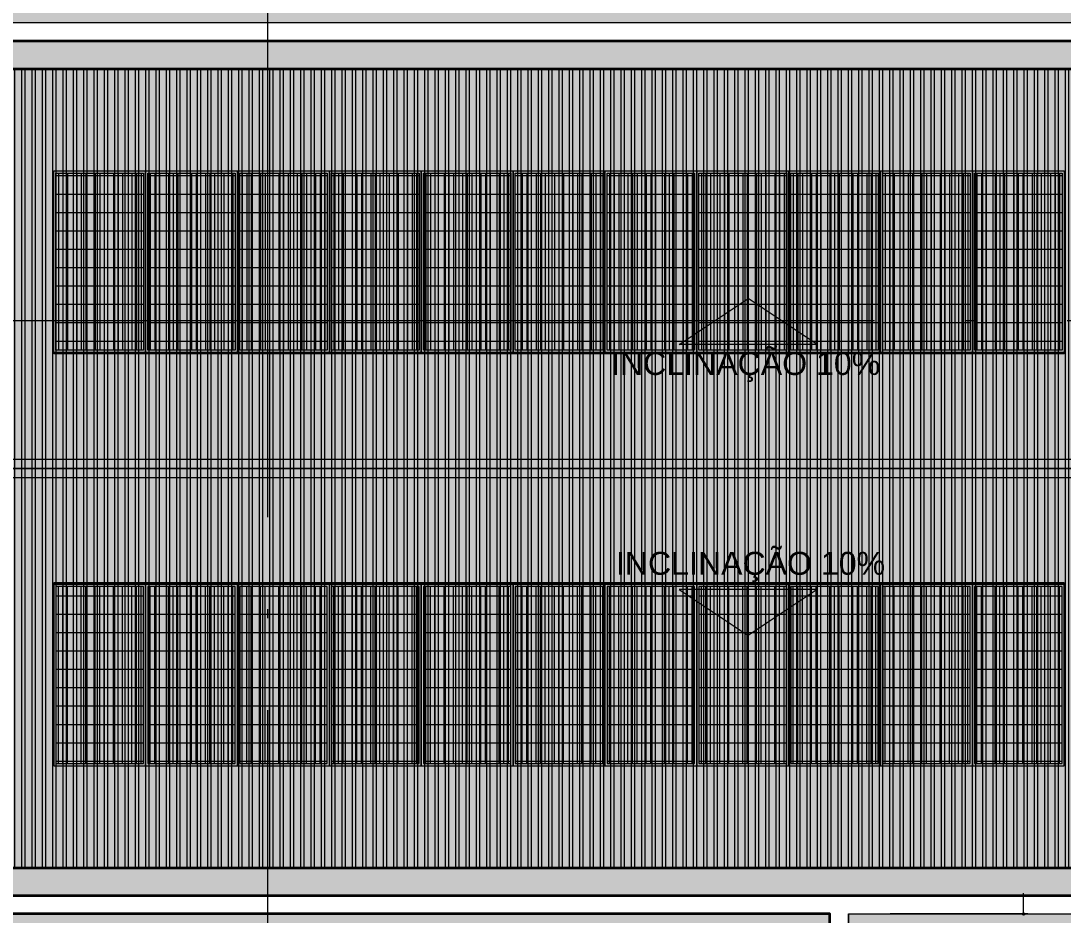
# Model space of a CAD drawing. Header units: metres. Extents: x -77 to -16.6, y -68.5 to -27.7.
# Drawn here: x -62.82 to -51.48, y -42.31 to -32.58 of the extents above; entities that cross this region are included whole.
import ezdxf

# ---------------------------------------------------------------- set-up
doc = ezdxf.new("R2010")
doc.units = ezdxf.units.M
doc.header["$MEASUREMENT"] = 0
doc.linetypes.add('Dot & Dashed', pattern=[0.012, 0.01, -0.001, 0, -0.001])
doc.linetypes.add('Wipeout_Contour', pattern=[1, 0, -1])
for name, color, linetype, lineweight, true_color in [('01_PLANTA COBERTURA_5_COTAS IMPLANTAÇÃO.EXEC_Caneta_No__25', 7, 'Continuous', 13, 0x982312), ('01_PLANTA COBERTURA_5_ESTRUTURA-COB.EST_Caneta_No__13', 7, 'Continuous', 0, 0xaaaaaa), ('01_PLANTA COBERTURA_5_ESTRUTURA-COB.EST_Caneta_No__19', 7, 'Continuous', 0, 0xe9e9e9), ('01_PLANTA COBERTURA_5_ESTRUTURA-COB.EST_Caneta_No__9', 7, 'Continuous', 5, 0x020202), ('01_PLANTA COBERTURA_5_LAJES.EST_Caneta_No__18', 7, 'Continuous', 0, 0xdfdfdf), ('01_PLANTA COBERTURA_5_LAJES.EST_Caneta_No__19', 7, 'Continuous', 0, 0xe9e9e9)]:
    doc.layers.add(name, color=color, linetype=linetype, lineweight=lineweight, true_color=true_color)
for name, color, linetype, lineweight in [('01_PLANTA COBERTURA_5_ESTRUTURA-COB.EST_Caneta_No__1', 7, 'Continuous', 35), ('01_PLANTA COBERTURA_5_ESTRUTURA-COB.EST_Caneta_No__15', 9, 'Continuous', 0), ('01_PLANTA COBERTURA_5_ESTRUTURA-COB.EST_Caneta_No__241', 7, 'Continuous', 13), ('01_PLANTA COBERTURA_5_ESTRUTURA-COB.EST_Caneta_No__98', 7, 'Continuous', 0), ('01_PLANTA COBERTURA_5_LAJES.EST_Caneta_No__241', 7, 'Continuous', 13), ('01_PLANTA COBERTURA_5_LAJES.EST_Caneta_No__96', 252, 'Continuous', 0), ('01_PLANTA COBERTURA_5_LAJES.EST_Caneta_No__99', 7, 'Continuous', 20), ('01_PLANTA COBERTURA_5_PAREDE CONSTRUIR_Caneta_No__241', 7, 'Continuous', 13)]:
    doc.layers.add(name, color=color, linetype=linetype, lineweight=lineweight)
doc.layers.add('01_PLANTA COBERTURA_5_PAREDE CONSTRUIR', color=7, linetype='Continuous')
doc.styles.add('GENERATED_STYLE_1', font='arial.ttf')
pattern_1 = [(90, (0, 0), (-0.1125, 0), []), (90, (-0.0375, 2e-18), (-0.1125, 0), [])]

msp = doc.modelspace()

# ---------------------------------------------------------------- hatches: boundary and pattern name
at = {"layer": '01_PLANTA COBERTURA_5_ESTRUTURA-COB.EST_Caneta_No__13', "linetype": 'Continuous', "lineweight": 0, "true_color": 0xaaaaaa}
h = msp.add_hatch(dxfattribs=at)
h.set_pattern_fill('Telha_cobertura_02_0005', color=253, style=0, pattern_type=2)
h.set_pattern_definition(pattern_1)
h.paths.add_polyline_path([(-44.214, -33.1), (-66.314, -33.1), (-66.314, -36.504), (-64.914, -36.504), (-64.914, -37.45), (-44.214, -37.45)])
h = msp.add_hatch(dxfattribs=at)
h.set_pattern_fill('Telha_cobertura_02_0005', color=253, style=0, pattern_type=2)
h.set_pattern_definition(pattern_1)
h.paths.add_polyline_path([(-66.314, -38.404), (-66.314, -41.8), (-64.914, -41.8), (-44.214, -41.8), (-44.214, -37.45), (-64.914, -37.45), (-64.914, -38.404)])
at = {"layer": '01_PLANTA COBERTURA_5_ESTRUTURA-COB.EST_Caneta_No__15', "linetype": 'Continuous', "lineweight": 0}
for points in [[(-54.155, -36.101), (-54.905, -35.601), (-55.655, -36.101)], [(-54.155, -38.77), (-55.655, -38.77), (-54.905, -39.27)]]:
    msp.add_hatch(color=9, dxfattribs=at).paths.add_polyline_path(points)
at = {"layer": '01_PLANTA COBERTURA_5_ESTRUTURA-COB.EST_Caneta_No__19', "linetype": 'Continuous', "lineweight": 0, "true_color": 0xe9e9e9}
msp.add_hatch(color=254, dxfattribs=at).paths.add_polyline_path([(-64.914, -37.35), (-64.914, -37.55), (-44.214, -37.55), (-44.214, -37.35)])
at = {"layer": '01_PLANTA COBERTURA_5_LAJES.EST_Caneta_No__18', "linetype": 'Continuous', "lineweight": 0, "true_color": 0xdfdfdf}
h = msp.add_hatch(dxfattribs=at)
h.set_pattern_fill('Piso_Externo__0005', color=254, style=0, pattern_type=2)
h.set_pattern_definition([(45, (0, 0.6), (-0.1909188, 0.1909188), [0, -0.18, 0, -0.27]), (110, (0.6, 0.6), (0.253717, 0.09234544), [0, -0.132, 0, -0.228])])
h.paths.add_polyline_path([(-76.514, -65.102), (-73.814, -65.102, -0.414214), (-75.814, -67.102), (-66.814, -67.102, -0.414214), (-68.814, -65.102), (-68.814, -62.301), (-68.814, -45.4, -0.414214), (-66.514, -43.1), (-65.914, -43.1), (-65.914, -42.3), (-66.514, -42.3), (-66.514, -38.204), (-65.114, -38.204), (-65.114, -36.704), (-66.514, -36.704), (-66.514, -32.6), (-65.114, -32.6), (-56.714, -32.6), (-53.814, -32.6), (-44.014, -32.6), (-44.014, -42.3), (-53.814, -42.3), (-53.814, -47.1), (-44.014, -47.1), (-44.014, -50.852), (-45.614, -50.852), (-45.614, -52.351), (-44.014, -52.351), (-44.014, -60.301), (-48.916, -60.301), (-48.916, -61.101), (-44.361, -61.101), (-44.361, -67.102), (-44.014, -67.102), (-41.514, -67.102), (-41.514, -28.102), (-41.714, -28.102), (-41.714, -60.301), (-43.014, -60.301), (-43.014, -30.002), (-66.514, -30.002), (-66.514, -28.102), (-76.514, -28.102)])
h.paths.add_polyline_path([(-73.814, -45.102), (-76.314, -45.102), (-76.314, -43.089), (-75.798, -43.091, -0.414214), (-73.814, -45.088)], flags=0)
h.paths.add_polyline_path([(-73.814, -45.585, -0.009328), (-73.814, -45.66)], flags=0)
h.paths.add_polyline_path([(-52.814, -46.3), (-52.814, -43.1), (-44.014, -43.1), (-44.014, -46.3)], flags=0)
h.paths.add_polyline_path([(-67.714, -34.1), (-76.314, -34.1), (-76.314, -32.6), (-67.714, -32.6)], flags=0)
at = {"layer": '01_PLANTA COBERTURA_5_LAJES.EST_Caneta_No__19', "linetype": 'Continuous', "lineweight": 0, "true_color": 0xefefef}
msp.add_hatch(color=7, dxfattribs=at).paths.add_polyline_path([(-64.914, -47.3), (-66.314, -47.3), (-66.314, -60.101), (-56.514, -60.101), (-44.214, -60.101), (-44.214, -56.801), (-44.214, -52.552), (-45.814, -52.552), (-45.814, -50.652), (-44.214, -50.652), (-44.214, -47.3), (-45.814, -47.3), (-54.014, -47.3), (-54.014, -42.1), (-44.214, -42.1), (-44.214, -32.8), (-54.014, -32.8), (-56.514, -32.8), (-56.714, -32.8), (-64.914, -32.8), (-66.314, -32.8), (-66.314, -36.504), (-64.914, -36.504), (-64.914, -38.404), (-66.314, -38.404), (-66.314, -42.1), (-64.914, -42.1)])

# ---------------------------------------------------------------- linework, layer by layer
at = {"layer": '01_PLANTA COBERTURA_5_ESTRUTURA-COB.EST_Caneta_No__241', "color": 7, "linetype": 'Continuous', "lineweight": 13, "ltscale": 1000}
for p, q in [((-64.914, -37.35), (-44.214, -37.35)), ((-64.914, -37.55), (-44.214, -37.55))]:
    msp.add_line(p, q, dxfattribs=at)
at = {"layer": '01_PLANTA COBERTURA_5_ESTRUTURA-COB.EST_Caneta_No__9', "color": 18, "linetype": 'Continuous', "lineweight": 5, "ltscale": 1000, "true_color": 0x020202, "flags": 128}
for points in [[(-44.214, -33.1), (-66.314, -33.1), (-66.314, -36.504), (-64.914, -36.504), (-64.914, -37.45), (-44.214, -37.45)], [(-66.314, -38.404), (-66.314, -41.8), (-64.914, -41.8), (-44.214, -41.8), (-44.214, -37.45), (-64.914, -37.45), (-64.914, -38.404)]]:
    msp.add_lwpolyline(points, close=True, dxfattribs=at)
at = {"layer": '01_PLANTA COBERTURA_5_ESTRUTURA-COB.EST_Caneta_No__98', "color": 7, "linetype": 'Continuous', "lineweight": 0, "ltscale": 1000}
for p, q in [((-55.655, -36.101), (-54.905, -35.601)), ((-54.155, -36.101), (-54.905, -35.601)), ((-54.155, -36.101), (-55.655, -36.101)), ((-54.155, -38.77), (-55.655, -38.77)), ((-55.655, -38.77), (-54.905, -39.27)), ((-54.155, -38.77), (-54.905, -39.27))]:
    msp.add_line(p, q, dxfattribs=at)
at = {"layer": '01_PLANTA COBERTURA_5_LAJES.EST_Caneta_No__241', "color": 7, "linetype": 'Continuous', "lineweight": 13, "ltscale": 1000, "flags": 128}
for points in [[(-65.914, -43.1), (-65.914, -42.3), (-66.514, -42.3), (-66.514, -38.204), (-65.114, -38.204), (-65.114, -36.704), (-66.514, -36.704), (-66.514, -32.6), (-65.114, -32.6), (-56.714, -32.6), (-53.814, -32.6), (-44.014, -32.6), (-44.014, -42.3), (-53.814, -42.3), (-53.814, -47.1)], [(-54.014, -47.3), (-54.014, -42.1), (-44.214, -42.1), (-44.214, -32.8), (-54.014, -32.8), (-56.514, -32.8), (-56.714, -32.8), (-64.914, -32.8), (-66.314, -32.8), (-66.314, -36.504), (-64.914, -36.504), (-64.914, -38.404), (-66.314, -38.404), (-66.314, -42.1), (-64.914, -42.1), (-64.914, -47.3)]]:
    msp.add_lwpolyline(points, dxfattribs=at)
at = {"layer": '01_PLANTA COBERTURA_5_LAJES.EST_Caneta_No__96', "color": 252, "linetype": 'Continuous', "lineweight": 0, "ltscale": 1000}
for p, q in [((-62.44, -34.264), (-61.488, -34.264)), ((-62.414, -34.236), (-62.414, -36.164)), ((-62.364, -34.236), (-62.364, -36.164)), ((-62.314, -34.236), (-62.314, -36.164)), ((-62.214, -34.236), (-62.214, -36.164)), ((-62.164, -34.236), (-62.164, -36.164)), ((-62.114, -34.236), (-62.114, -36.164)), ((-62.014, -34.236), (-62.014, -36.164)), ((-61.964, -34.236), (-61.964, -36.164)), ((-61.914, -34.236), (-61.914, -36.164)), ((-61.814, -34.236), (-61.814, -36.164)), ((-61.764, -34.236), (-61.764, -36.164)), ((-61.714, -34.236), (-61.714, -36.164)), ((-61.614, -34.236), (-61.614, -36.164)), ((-61.564, -34.236), (-61.564, -36.164)), ((-61.514, -34.236), (-61.514, -36.164)), ((-61.44, -34.264), (-60.488, -34.264)), ((-61.414, -34.236), (-61.414, -36.164)), ((-61.364, -34.236), (-61.364, -36.164)), ((-61.314, -34.236), (-61.314, -36.164)), ((-61.214, -34.236), (-61.214, -36.164)), ((-61.164, -34.236), (-61.164, -36.164)), ((-61.114, -34.236), (-61.114, -36.164)), ((-61.014, -34.236), (-61.014, -36.164)), ((-60.964, -34.236), (-60.964, -36.164)), ((-60.914, -34.236), (-60.914, -36.164)), ((-60.814, -34.236), (-60.814, -36.164)), ((-60.764, -34.236), (-60.764, -36.164)), ((-60.714, -34.236), (-60.714, -36.164)), ((-60.614, -34.236), (-60.614, -36.164)), ((-60.564, -34.236), (-60.564, -36.164)), ((-60.514, -34.236), (-60.514, -36.164)), ((-60.44, -34.264), (-59.488, -34.264)), ((-60.414, -34.236), (-60.414, -36.164)), ((-60.364, -34.236), (-60.364, -36.164)), ((-60.314, -34.236), (-60.314, -36.164)), ((-60.214, -34.236), (-60.214, -36.164)), ((-60.164, -34.236), (-60.164, -36.164)), ((-60.114, -34.236), (-60.114, -36.164)), ((-60.014, -34.236), (-60.014, -36.164)), ((-59.964, -34.236), (-59.964, -36.164)), ((-59.914, -34.236), (-59.914, -36.164)), ((-59.814, -34.236), (-59.814, -36.164)), ((-59.764, -34.236), (-59.764, -36.164)), ((-59.714, -34.236), (-59.714, -36.164)), ((-59.614, -34.236), (-59.614, -36.164)), ((-59.564, -34.236), (-59.564, -36.164)), ((-59.514, -34.236), (-59.514, -36.164)), ((-59.44, -34.264), (-58.488, -34.264)), ((-59.414, -34.236), (-59.414, -36.164)), ((-59.364, -34.236), (-59.364, -36.164)), ((-59.314, -34.236), (-59.314, -36.164)), ((-59.214, -34.236), (-59.214, -36.164)), ((-59.164, -34.236), (-59.164, -36.164)), ((-59.114, -34.236), (-59.114, -36.164)), ((-59.014, -34.236), (-59.014, -36.164)), ((-58.964, -34.236), (-58.964, -36.164)), ((-58.914, -34.236), (-58.914, -36.164)), ((-58.814, -34.236), (-58.814, -36.164)), ((-58.764, -34.236), (-58.764, -36.164)), ((-58.714, -34.236), (-58.714, -36.164)), ((-58.614, -34.236), (-58.614, -36.164)), ((-58.564, -34.236), (-58.564, -36.164)), ((-58.514, -34.236), (-58.514, -36.164)), ((-58.44, -34.264), (-57.488, -34.264)), ((-58.414, -34.236), (-58.414, -36.164)), ((-58.364, -34.236), (-58.364, -36.164)), ((-58.314, -34.236), (-58.314, -36.164)), ((-58.214, -34.236), (-58.214, -36.164)), ((-58.164, -34.236), (-58.164, -36.164)), ((-58.114, -34.236), (-58.114, -36.164)), ((-58.014, -34.236), (-58.014, -36.164)), ((-57.964, -34.236), (-57.964, -36.164)), ((-57.914, -34.236), (-57.914, -36.164)), ((-57.814, -34.236), (-57.814, -36.164)), ((-57.764, -34.236), (-57.764, -36.164)), ((-57.714, -34.236), (-57.714, -36.164)), ((-57.614, -34.236), (-57.614, -36.164)), ((-57.564, -34.236), (-57.564, -36.164)), ((-57.514, -34.236), (-57.514, -36.164)), ((-57.44, -34.264), (-56.488, -34.264)), ((-57.414, -34.236), (-57.414, -36.164)), ((-57.364, -34.236), (-57.364, -36.164)), ((-57.314, -34.236), (-57.314, -36.164)), ((-57.214, -34.236), (-57.214, -36.164)), ((-57.164, -34.236), (-57.164, -36.164)), ((-57.114, -34.236), (-57.114, -36.164)), ((-57.014, -34.236), (-57.014, -36.164)), ((-56.964, -34.236), (-56.964, -36.164)), ((-56.914, -34.236), (-56.914, -36.164)), ((-56.814, -34.236), (-56.814, -36.164)), ((-56.764, -34.236), (-56.764, -36.164)), ((-56.714, -34.236), (-56.714, -36.164)), ((-56.614, -34.236), (-56.614, -36.164)), ((-56.564, -34.236), (-56.564, -36.164)), ((-56.514, -34.236), (-56.514, -36.164)), ((-56.44, -34.264), (-55.488, -34.264)), ((-56.414, -34.236), (-56.414, -36.164)), ((-56.364, -34.236), (-56.364, -36.164)), ((-56.314, -34.236), (-56.314, -36.164)), ((-56.214, -34.236), (-56.214, -36.164)), ((-56.164, -34.236), (-56.164, -36.164)), ((-56.114, -34.236), (-56.114, -36.164)), ((-56.014, -34.236), (-56.014, -36.164)), ((-55.964, -34.236), (-55.964, -36.164)), ((-55.914, -34.236), (-55.914, -36.164)), ((-55.814, -34.236), (-55.814, -36.164)), ((-55.764, -34.236), (-55.764, -36.164)), ((-55.714, -34.236), (-55.714, -36.164)), ((-55.614, -34.236), (-55.614, -36.164)), ((-55.564, -34.236), (-55.564, -36.164)), ((-55.514, -34.236), (-55.514, -36.164)), ((-55.44, -34.264), (-54.488, -34.264)), ((-55.414, -34.236), (-55.414, -36.164)), ((-55.364, -34.236), (-55.364, -36.164)), ((-55.314, -34.236), (-55.314, -36.164)), ((-55.214, -34.236), (-55.214, -36.164)), ((-55.164, -34.236), (-55.164, -36.164)), ((-55.114, -34.236), (-55.114, -36.164)), ((-55.014, -34.236), (-55.014, -36.164)), ((-54.964, -34.236), (-54.964, -36.164)), ((-54.914, -34.236), (-54.914, -36.164)), ((-54.814, -34.236), (-54.814, -36.164)), ((-54.764, -34.236), (-54.764, -36.164)), ((-54.714, -34.236), (-54.714, -36.164)), ((-54.614, -34.236), (-54.614, -36.164)), ((-54.564, -34.236), (-54.564, -36.164)), ((-54.514, -34.236), (-54.514, -36.164)), ((-54.44, -34.264), (-53.488, -34.264)), ((-54.414, -34.236), (-54.414, -36.164)), ((-54.364, -34.236), (-54.364, -36.164)), ((-54.314, -34.236), (-54.314, -36.164)), ((-54.214, -34.236), (-54.214, -36.164)), ((-54.164, -34.236), (-54.164, -36.164)), ((-54.114, -34.236), (-54.114, -36.164)), ((-54.014, -34.236), (-54.014, -36.164)), ((-53.964, -34.236), (-53.964, -36.164)), ((-53.914, -34.236), (-53.914, -36.164)), ((-53.814, -34.236), (-53.814, -36.164)), ((-53.764, -34.236), (-53.764, -36.164)), ((-53.714, -34.236), (-53.714, -36.164)), ((-53.614, -34.236), (-53.614, -36.164)), ((-53.564, -34.236), (-53.564, -36.164)), ((-53.514, -34.236), (-53.514, -36.164)), ((-53.44, -34.264), (-52.488, -34.264)), ((-53.414, -34.236), (-53.414, -36.164)), ((-53.364, -34.236), (-53.364, -36.164)), ((-53.314, -34.236), (-53.314, -36.164)), ((-53.214, -34.236), (-53.214, -36.164)), ((-53.164, -34.236), (-53.164, -36.164)), ((-53.114, -34.236), (-53.114, -36.164)), ((-53.014, -34.236), (-53.014, -36.164)), ((-52.964, -34.236), (-52.964, -36.164)), ((-52.914, -34.236), (-52.914, -36.164)), ((-52.814, -34.236), (-52.814, -36.164)), ((-52.764, -34.236), (-52.764, -36.164)), ((-52.714, -34.236), (-52.714, -36.164)), ((-52.614, -34.236), (-52.614, -36.164)), ((-52.564, -34.236), (-52.564, -36.164)), ((-52.514, -34.236), (-52.514, -36.164)), ((-52.44, -34.264), (-51.488, -34.264)), ((-52.414, -34.236), (-52.414, -36.164)), ((-52.364, -34.236), (-52.364, -36.164)), ((-52.314, -34.236), (-52.314, -36.164)), ((-52.214, -34.236), (-52.214, -36.164)), ((-52.164, -34.236), (-52.164, -36.164)), ((-52.114, -34.236), (-52.114, -36.164)), ((-52.014, -34.236), (-52.014, -36.164)), ((-51.964, -34.236), (-51.964, -36.164)), ((-51.914, -34.236), (-51.914, -36.164)), ((-51.814, -34.236), (-51.814, -36.164)), ((-51.764, -34.236), (-51.764, -36.164)), ((-51.714, -34.236), (-51.714, -36.164)), ((-51.614, -34.236), (-51.614, -36.164)), ((-51.564, -34.236), (-51.564, -36.164)), ((-51.514, -34.236), (-51.514, -36.164)), ((-62.44, -34.464), (-61.488, -34.464)), ((-61.44, -34.464), (-60.488, -34.464)), ((-60.44, -34.464), (-59.488, -34.464)), ((-59.44, -34.464), (-58.488, -34.464)), ((-58.44, -34.464), (-57.488, -34.464)), ((-57.44, -34.464), (-56.488, -34.464)), ((-56.44, -34.464), (-55.488, -34.464)), ((-55.44, -34.464), (-54.488, -34.464)), ((-54.44, -34.464), (-53.488, -34.464)), ((-53.44, -34.464), (-52.488, -34.464)), ((-52.44, -34.464), (-51.488, -34.464)), ((-62.44, -34.664), (-61.488, -34.664)), ((-61.44, -34.664), (-60.488, -34.664)), ((-60.44, -34.664), (-59.488, -34.664)), ((-59.44, -34.664), (-58.488, -34.664)), ((-58.44, -34.664), (-57.488, -34.664)), ((-57.44, -34.664), (-56.488, -34.664)), ((-56.44, -34.664), (-55.488, -34.664)), ((-55.44, -34.664), (-54.488, -34.664)), ((-54.44, -34.664), (-53.488, -34.664)), ((-53.44, -34.664), (-52.488, -34.664)), ((-52.44, -34.664), (-51.488, -34.664)), ((-62.44, -34.864), (-61.488, -34.864)), ((-61.44, -34.864), (-60.488, -34.864)), ((-60.44, -34.864), (-59.488, -34.864)), ((-59.44, -34.864), (-58.488, -34.864)), ((-58.44, -34.864), (-57.488, -34.864)), ((-57.44, -34.864), (-56.488, -34.864)), ((-56.44, -34.864), (-55.488, -34.864)), ((-55.44, -34.864), (-54.488, -34.864)), ((-54.44, -34.864), (-53.488, -34.864)), ((-53.44, -34.864), (-52.488, -34.864)), ((-52.44, -34.864), (-51.488, -34.864)), ((-62.44, -35.064), (-61.488, -35.064)), ((-61.44, -35.064), (-60.488, -35.064)), ((-60.44, -35.064), (-59.488, -35.064)), ((-59.44, -35.064), (-58.488, -35.064)), ((-58.44, -35.064), (-57.488, -35.064)), ((-57.44, -35.064), (-56.488, -35.064)), ((-56.44, -35.064), (-55.488, -35.064)), ((-55.44, -35.064), (-54.488, -35.064)), ((-54.44, -35.064), (-53.488, -35.064)), ((-53.44, -35.064), (-52.488, -35.064)), ((-52.44, -35.064), (-51.488, -35.064)), ((-62.44, -35.264), (-61.488, -35.264)), ((-61.44, -35.264), (-60.488, -35.264)), ((-60.44, -35.264), (-59.488, -35.264)), ((-59.44, -35.264), (-58.488, -35.264)), ((-58.44, -35.264), (-57.488, -35.264)), ((-57.44, -35.264), (-56.488, -35.264)), ((-56.44, -35.264), (-55.488, -35.264)), ((-55.44, -35.264), (-54.488, -35.264)), ((-54.44, -35.264), (-53.488, -35.264)), ((-53.44, -35.264), (-52.488, -35.264)), ((-52.44, -35.264), (-51.488, -35.264)), ((-62.44, -35.464), (-61.488, -35.464)), ((-61.44, -35.464), (-60.488, -35.464)), ((-60.44, -35.464), (-59.488, -35.464)), ((-59.44, -35.464), (-58.488, -35.464)), ((-58.44, -35.464), (-57.488, -35.464)), ((-57.44, -35.464), (-56.488, -35.464)), ((-56.44, -35.464), (-55.488, -35.464)), ((-55.44, -35.464), (-54.488, -35.464)), ((-54.44, -35.464), (-53.488, -35.464)), ((-53.44, -35.464), (-52.488, -35.464)), ((-52.44, -35.464), (-51.488, -35.464)), ((-62.44, -35.664), (-61.488, -35.664)), ((-61.44, -35.664), (-60.488, -35.664)), ((-60.44, -35.664), (-59.488, -35.664)), ((-59.44, -35.664), (-58.488, -35.664)), ((-58.44, -35.664), (-57.488, -35.664)), ((-57.44, -35.664), (-56.488, -35.664)), ((-56.44, -35.664), (-55.488, -35.664)), ((-55.44, -35.664), (-54.488, -35.664)), ((-54.44, -35.664), (-53.488, -35.664)), ((-53.44, -35.664), (-52.488, -35.664)), ((-52.44, -35.664), (-51.488, -35.664)), ((-62.44, -35.864), (-61.488, -35.864)), ((-61.44, -35.864), (-60.488, -35.864)), ((-60.44, -35.864), (-59.488, -35.864)), ((-59.44, -35.864), (-58.488, -35.864)), ((-58.44, -35.864), (-57.488, -35.864)), ((-57.44, -35.864), (-56.488, -35.864)), ((-56.44, -35.864), (-55.488, -35.864)), ((-55.44, -35.864), (-54.488, -35.864)), ((-54.44, -35.864), (-53.488, -35.864)), ((-53.44, -35.864), (-52.488, -35.864)), ((-52.44, -35.864), (-51.488, -35.864)), ((-62.44, -36.064), (-61.488, -36.064)), ((-61.44, -36.064), (-60.488, -36.064)), ((-60.44, -36.064), (-59.488, -36.064)), ((-59.44, -36.064), (-58.488, -36.064)), ((-58.44, -36.064), (-57.488, -36.064)), ((-57.44, -36.064), (-56.488, -36.064)), ((-56.44, -36.064), (-55.488, -36.064)), ((-55.44, -36.064), (-54.488, -36.064)), ((-54.44, -36.064), (-53.488, -36.064)), ((-53.44, -36.064), (-52.488, -36.064)), ((-52.44, -36.064), (-51.488, -36.064)), ((-62.414, -40.663), (-62.414, -38.735)), ((-62.364, -40.663), (-62.364, -38.735)), ((-62.314, -40.663), (-62.314, -38.735)), ((-62.214, -40.663), (-62.214, -38.735)), ((-62.164, -40.663), (-62.164, -38.735)), ((-62.114, -40.663), (-62.114, -38.735)), ((-62.014, -40.663), (-62.014, -38.735)), ((-61.964, -40.663), (-61.964, -38.735)), ((-61.914, -40.663), (-61.914, -38.735)), ((-61.814, -40.663), (-61.814, -38.735)), ((-61.764, -40.663), (-61.764, -38.735)), ((-61.714, -40.663), (-61.714, -38.735)), ((-61.614, -40.663), (-61.614, -38.735)), ((-61.564, -40.663), (-61.564, -38.735)), ((-61.514, -40.663), (-61.514, -38.735)), ((-61.414, -40.663), (-61.414, -38.735)), ((-61.364, -40.663), (-61.364, -38.735)), ((-61.314, -40.663), (-61.314, -38.735)), ((-61.214, -40.663), (-61.214, -38.735)), ((-61.164, -40.663), (-61.164, -38.735)), ((-61.114, -40.663), (-61.114, -38.735)), ((-61.014, -40.663), (-61.014, -38.735)), ((-60.964, -40.663), (-60.964, -38.735)), ((-60.914, -40.663), (-60.914, -38.735)), ((-60.814, -40.663), (-60.814, -38.735)), ((-60.764, -40.663), (-60.764, -38.735)), ((-60.714, -40.663), (-60.714, -38.735)), ((-60.614, -40.663), (-60.614, -38.735)), ((-60.564, -40.663), (-60.564, -38.735)), ((-60.514, -40.663), (-60.514, -38.735)), ((-60.414, -40.663), (-60.414, -38.735)), ((-60.364, -40.663), (-60.364, -38.735)), ((-60.314, -40.663), (-60.314, -38.735)), ((-60.214, -40.663), (-60.214, -38.735)), ((-60.164, -40.663), (-60.164, -38.735)), ((-60.114, -40.663), (-60.114, -38.735)), ((-60.014, -40.663), (-60.014, -38.735)), ((-59.964, -40.663), (-59.964, -38.735)), ((-59.914, -40.663), (-59.914, -38.735)), ((-59.814, -40.663), (-59.814, -38.735)), ((-59.764, -40.663), (-59.764, -38.735)), ((-59.714, -40.663), (-59.714, -38.735)), ((-59.614, -40.663), (-59.614, -38.735)), ((-59.564, -40.663), (-59.564, -38.735)), ((-59.514, -40.663), (-59.514, -38.735)), ((-59.414, -40.663), (-59.414, -38.735)), ((-59.364, -40.663), (-59.364, -38.735)), ((-59.314, -40.663), (-59.314, -38.735)), ((-59.214, -40.663), (-59.214, -38.735)), ((-59.164, -40.663), (-59.164, -38.735)), ((-59.114, -40.663), (-59.114, -38.735)), ((-59.014, -40.663), (-59.014, -38.735)), ((-58.964, -40.663), (-58.964, -38.735)), ((-58.914, -40.663), (-58.914, -38.735)), ((-58.814, -40.663), (-58.814, -38.735)), ((-58.764, -40.663), (-58.764, -38.735)), ((-58.714, -40.663), (-58.714, -38.735)), ((-58.614, -40.663), (-58.614, -38.735)), ((-58.564, -40.663), (-58.564, -38.735)), ((-58.514, -40.663), (-58.514, -38.735)), ((-58.414, -40.663), (-58.414, -38.735)), ((-58.364, -40.663), (-58.364, -38.735)), ((-58.314, -40.663), (-58.314, -38.735)), ((-58.214, -40.663), (-58.214, -38.735)), ((-58.164, -40.663), (-58.164, -38.735)), ((-58.114, -40.663), (-58.114, -38.735)), ((-58.014, -40.663), (-58.014, -38.735)), ((-57.964, -40.663), (-57.964, -38.735)), ((-57.914, -40.663), (-57.914, -38.735)), ((-57.814, -40.663), (-57.814, -38.735)), ((-57.764, -40.663), (-57.764, -38.735)), ((-57.714, -40.663), (-57.714, -38.735)), ((-57.614, -40.663), (-57.614, -38.735)), ((-57.564, -40.663), (-57.564, -38.735)), ((-57.514, -40.663), (-57.514, -38.735)), ((-57.414, -40.663), (-57.414, -38.735)), ((-57.364, -40.663), (-57.364, -38.735)), ((-57.314, -40.663), (-57.314, -38.735)), ((-57.214, -40.663), (-57.214, -38.735)), ((-57.164, -40.663), (-57.164, -38.735)), ((-57.114, -40.663), (-57.114, -38.735)), ((-57.014, -40.663), (-57.014, -38.735)), ((-56.964, -40.663), (-56.964, -38.735)), ((-56.914, -40.663), (-56.914, -38.735)), ((-56.814, -40.663), (-56.814, -38.735)), ((-56.764, -40.663), (-56.764, -38.735)), ((-56.714, -40.663), (-56.714, -38.735)), ((-56.614, -40.663), (-56.614, -38.735)), ((-56.564, -40.663), (-56.564, -38.735)), ((-56.514, -40.663), (-56.514, -38.735)), ((-56.414, -40.663), (-56.414, -38.735)), ((-56.364, -40.663), (-56.364, -38.735)), ((-56.314, -40.663), (-56.314, -38.735)), ((-56.214, -40.663), (-56.214, -38.735)), ((-56.164, -40.663), (-56.164, -38.735)), ((-56.114, -40.663), (-56.114, -38.735)), ((-56.014, -40.663), (-56.014, -38.735)), ((-55.964, -40.663), (-55.964, -38.735)), ((-55.914, -40.663), (-55.914, -38.735)), ((-55.814, -40.663), (-55.814, -38.735)), ((-55.764, -40.663), (-55.764, -38.735)), ((-55.714, -40.663), (-55.714, -38.735)), ((-55.614, -40.663), (-55.614, -38.735)), ((-55.564, -40.663), (-55.564, -38.735)), ((-55.514, -40.663), (-55.514, -38.735)), ((-55.414, -40.663), (-55.414, -38.735)), ((-55.364, -40.663), (-55.364, -38.735)), ((-55.314, -40.663), (-55.314, -38.735)), ((-55.214, -40.663), (-55.214, -38.735)), ((-55.164, -40.663), (-55.164, -38.735)), ((-55.114, -40.663), (-55.114, -38.735)), ((-55.014, -40.663), (-55.014, -38.735)), ((-54.964, -40.663), (-54.964, -38.735)), ((-54.914, -40.663), (-54.914, -38.735)), ((-54.814, -40.663), (-54.814, -38.735)), ((-54.764, -40.663), (-54.764, -38.735)), ((-54.714, -40.663), (-54.714, -38.735)), ((-54.614, -40.663), (-54.614, -38.735)), ((-54.564, -40.663), (-54.564, -38.735)), ((-54.514, -40.663), (-54.514, -38.735)), ((-54.414, -40.663), (-54.414, -38.735)), ((-54.364, -40.663), (-54.364, -38.735)), ((-54.314, -40.663), (-54.314, -38.735)), ((-54.214, -40.663), (-54.214, -38.735)), ((-54.164, -40.663), (-54.164, -38.735)), ((-54.114, -40.663), (-54.114, -38.735)), ((-54.014, -40.663), (-54.014, -38.735)), ((-53.964, -40.663), (-53.964, -38.735)), ((-53.914, -40.663), (-53.914, -38.735)), ((-53.814, -40.663), (-53.814, -38.735)), ((-53.764, -40.663), (-53.764, -38.735)), ((-53.714, -40.663), (-53.714, -38.735)), ((-53.614, -40.663), (-53.614, -38.735)), ((-53.564, -40.663), (-53.564, -38.735)), ((-53.514, -40.663), (-53.514, -38.735)), ((-53.414, -40.663), (-53.414, -38.735)), ((-53.364, -40.663), (-53.364, -38.735)), ((-53.314, -40.663), (-53.314, -38.735)), ((-53.214, -40.663), (-53.214, -38.735)), ((-53.164, -40.663), (-53.164, -38.735)), ((-53.114, -40.663), (-53.114, -38.735)), ((-53.014, -40.663), (-53.014, -38.735)), ((-52.964, -40.663), (-52.964, -38.735)), ((-52.914, -40.663), (-52.914, -38.735)), ((-52.814, -40.663), (-52.814, -38.735)), ((-52.764, -40.663), (-52.764, -38.735)), ((-52.714, -40.663), (-52.714, -38.735)), ((-52.614, -40.663), (-52.614, -38.735)), ((-52.564, -40.663), (-52.564, -38.735)), ((-52.514, -40.663), (-52.514, -38.735)), ((-52.414, -40.663), (-52.414, -38.735)), ((-52.364, -40.663), (-52.364, -38.735)), ((-52.314, -40.663), (-52.314, -38.735)), ((-52.214, -40.663), (-52.214, -38.735)), ((-52.164, -40.663), (-52.164, -38.735)), ((-52.114, -40.663), (-52.114, -38.735)), ((-52.014, -40.663), (-52.014, -38.735)), ((-51.964, -40.663), (-51.964, -38.735)), ((-51.914, -40.663), (-51.914, -38.735)), ((-51.814, -40.663), (-51.814, -38.735)), ((-51.764, -40.663), (-51.764, -38.735)), ((-51.714, -40.663), (-51.714, -38.735)), ((-51.614, -40.663), (-51.614, -38.735)), ((-51.564, -40.663), (-51.564, -38.735)), ((-51.514, -40.663), (-51.514, -38.735)), ((-62.44, -38.836), (-61.488, -38.836)), ((-61.44, -38.836), (-60.488, -38.836)), ((-60.44, -38.836), (-59.488, -38.836)), ((-59.44, -38.836), (-58.488, -38.836)), ((-58.44, -38.836), (-57.488, -38.836)), ((-57.44, -38.836), (-56.488, -38.836)), ((-56.44, -38.836), (-55.488, -38.836)), ((-55.44, -38.836), (-54.488, -38.836)), ((-54.44, -38.836), (-53.488, -38.836)), ((-53.44, -38.836), (-52.488, -38.836)), ((-52.44, -38.836), (-51.488, -38.836)), ((-62.44, -39.036), (-61.488, -39.036)), ((-61.44, -39.036), (-60.488, -39.036)), ((-60.44, -39.036), (-59.488, -39.036)), ((-59.44, -39.036), (-58.488, -39.036)), ((-58.44, -39.036), (-57.488, -39.036)), ((-57.44, -39.036), (-56.488, -39.036)), ((-56.44, -39.036), (-55.488, -39.036)), ((-55.44, -39.036), (-54.488, -39.036)), ((-54.44, -39.036), (-53.488, -39.036)), ((-53.44, -39.036), (-52.488, -39.036)), ((-52.44, -39.036), (-51.488, -39.036)), ((-62.44, -39.236), (-61.488, -39.236)), ((-61.44, -39.236), (-60.488, -39.236)), ((-60.44, -39.236), (-59.488, -39.236)), ((-59.44, -39.236), (-58.488, -39.236)), ((-58.44, -39.236), (-57.488, -39.236)), ((-57.44, -39.236), (-56.488, -39.236)), ((-56.44, -39.236), (-55.488, -39.236)), ((-55.44, -39.236), (-54.488, -39.236)), ((-54.44, -39.236), (-53.488, -39.236)), ((-53.44, -39.236), (-52.488, -39.236)), ((-52.44, -39.236), (-51.488, -39.236)), ((-62.44, -39.436), (-61.488, -39.436)), ((-61.44, -39.436), (-60.488, -39.436)), ((-60.44, -39.436), (-59.488, -39.436)), ((-59.44, -39.436), (-58.488, -39.436)), ((-58.44, -39.436), (-57.488, -39.436)), ((-57.44, -39.436), (-56.488, -39.436)), ((-56.44, -39.436), (-55.488, -39.436)), ((-55.44, -39.436), (-54.488, -39.436)), ((-54.44, -39.436), (-53.488, -39.436)), ((-53.44, -39.436), (-52.488, -39.436)), ((-52.44, -39.436), (-51.488, -39.436)), ((-62.44, -39.636), (-61.488, -39.636)), ((-61.44, -39.636), (-60.488, -39.636)), ((-60.44, -39.636), (-59.488, -39.636)), ((-59.44, -39.636), (-58.488, -39.636)), ((-58.44, -39.636), (-57.488, -39.636)), ((-57.44, -39.636), (-56.488, -39.636)), ((-56.44, -39.636), (-55.488, -39.636)), ((-55.44, -39.636), (-54.488, -39.636)), ((-54.44, -39.636), (-53.488, -39.636)), ((-53.44, -39.636), (-52.488, -39.636)), ((-52.44, -39.636), (-51.488, -39.636)), ((-62.44, -39.836), (-61.488, -39.836)), ((-61.44, -39.836), (-60.488, -39.836)), ((-60.44, -39.836), (-59.488, -39.836)), ((-59.44, -39.836), (-58.488, -39.836)), ((-58.44, -39.836), (-57.488, -39.836)), ((-57.44, -39.836), (-56.488, -39.836)), ((-56.44, -39.836), (-55.488, -39.836)), ((-55.44, -39.836), (-54.488, -39.836)), ((-54.44, -39.836), (-53.488, -39.836)), ((-53.44, -39.836), (-52.488, -39.836)), ((-52.44, -39.836), (-51.488, -39.836)), ((-62.44, -40.036), (-61.488, -40.036)), ((-61.44, -40.036), (-60.488, -40.036)), ((-60.44, -40.036), (-59.488, -40.036)), ((-59.44, -40.036), (-58.488, -40.036)), ((-58.44, -40.036), (-57.488, -40.036)), ((-57.44, -40.036), (-56.488, -40.036)), ((-56.44, -40.036), (-55.488, -40.036)), ((-55.44, -40.036), (-54.488, -40.036)), ((-54.44, -40.036), (-53.488, -40.036)), ((-53.44, -40.036), (-52.488, -40.036)), ((-52.44, -40.036), (-51.488, -40.036)), ((-62.44, -40.236), (-61.488, -40.236)), ((-61.44, -40.236), (-60.488, -40.236)), ((-60.44, -40.236), (-59.488, -40.236)), ((-59.44, -40.236), (-58.488, -40.236)), ((-58.44, -40.236), (-57.488, -40.236)), ((-57.44, -40.236), (-56.488, -40.236)), ((-56.44, -40.236), (-55.488, -40.236)), ((-55.44, -40.236), (-54.488, -40.236)), ((-54.44, -40.236), (-53.488, -40.236)), ((-53.44, -40.236), (-52.488, -40.236)), ((-52.44, -40.236), (-51.488, -40.236)), ((-62.44, -40.436), (-61.488, -40.436)), ((-61.44, -40.436), (-60.488, -40.436)), ((-60.44, -40.436), (-59.488, -40.436)), ((-59.44, -40.436), (-58.488, -40.436)), ((-58.44, -40.436), (-57.488, -40.436)), ((-57.44, -40.436), (-56.488, -40.436)), ((-56.44, -40.436), (-55.488, -40.436)), ((-55.44, -40.436), (-54.488, -40.436)), ((-54.44, -40.436), (-53.488, -40.436)), ((-53.44, -40.436), (-52.488, -40.436)), ((-52.44, -40.436), (-51.488, -40.436)), ((-62.44, -40.636), (-61.488, -40.636)), ((-61.44, -40.636), (-60.488, -40.636)), ((-60.44, -40.636), (-59.488, -40.636)), ((-59.44, -40.636), (-58.488, -40.636)), ((-58.44, -40.636), (-57.488, -40.636)), ((-57.44, -40.636), (-56.488, -40.636)), ((-56.44, -40.636), (-55.488, -40.636)), ((-55.44, -40.636), (-54.488, -40.636)), ((-54.44, -40.636), (-53.488, -40.636)), ((-53.44, -40.636), (-52.488, -40.636)), ((-52.44, -40.636), (-51.488, -40.636))]:
    msp.add_line(p, q, dxfattribs=at)
at = {"layer": '01_PLANTA COBERTURA_5_LAJES.EST_Caneta_No__96', "color": 252, "linetype": 'Continuous', "lineweight": 0, "ltscale": 1000, "flags": 128}
for points in [[(-62.464, -34.212), (-61.464, -34.212), (-61.464, -36.188), (-62.464, -36.188)], [(-62.44, -34.236), (-61.488, -34.236), (-61.488, -36.164), (-62.44, -36.164)], [(-61.464, -34.212), (-60.464, -34.212), (-60.464, -36.188), (-61.464, -36.188)], [(-61.44, -34.236), (-60.488, -34.236), (-60.488, -36.164), (-61.44, -36.164)], [(-60.464, -34.212), (-59.464, -34.212), (-59.464, -36.188), (-60.464, -36.188)], [(-60.44, -34.236), (-59.488, -34.236), (-59.488, -36.164), (-60.44, -36.164)], [(-59.464, -34.212), (-58.464, -34.212), (-58.464, -36.188), (-59.464, -36.188)], [(-59.44, -34.236), (-58.488, -34.236), (-58.488, -36.164), (-59.44, -36.164)], [(-58.464, -34.212), (-57.464, -34.212), (-57.464, -36.188), (-58.464, -36.188)], [(-58.44, -34.236), (-57.488, -34.236), (-57.488, -36.164), (-58.44, -36.164)], [(-57.464, -34.212), (-56.464, -34.212), (-56.464, -36.188), (-57.464, -36.188)], [(-57.44, -34.236), (-56.488, -34.236), (-56.488, -36.164), (-57.44, -36.164)], [(-56.464, -34.212), (-55.464, -34.212), (-55.464, -36.188), (-56.464, -36.188)], [(-56.44, -34.236), (-55.488, -34.236), (-55.488, -36.164), (-56.44, -36.164)], [(-55.464, -34.212), (-54.464, -34.212), (-54.464, -36.188), (-55.464, -36.188)], [(-55.44, -34.236), (-54.488, -34.236), (-54.488, -36.164), (-55.44, -36.164)], [(-54.464, -34.212), (-53.464, -34.212), (-53.464, -36.188), (-54.464, -36.188)], [(-54.44, -34.236), (-53.488, -34.236), (-53.488, -36.164), (-54.44, -36.164)], [(-53.464, -34.212), (-52.464, -34.212), (-52.464, -36.188), (-53.464, -36.188)], [(-53.44, -34.236), (-52.488, -34.236), (-52.488, -36.164), (-53.44, -36.164)], [(-52.464, -34.212), (-51.464, -34.212), (-51.464, -36.188), (-52.464, -36.188)], [(-52.44, -34.236), (-51.488, -34.236), (-51.488, -36.164), (-52.44, -36.164)], [(-62.464, -36.188), (-61.464, -36.188), (-61.464, -36.202), (-62.464, -36.202)], [(-61.464, -36.188), (-60.464, -36.188), (-60.464, -36.202), (-61.464, -36.202)], [(-60.464, -36.188), (-59.464, -36.188), (-59.464, -36.202), (-60.464, -36.202)], [(-59.464, -36.188), (-58.464, -36.188), (-58.464, -36.202), (-59.464, -36.202)], [(-58.464, -36.188), (-57.464, -36.188), (-57.464, -36.202), (-58.464, -36.202)], [(-57.464, -36.188), (-56.464, -36.188), (-56.464, -36.202), (-57.464, -36.202)], [(-56.464, -36.188), (-55.464, -36.188), (-55.464, -36.202), (-56.464, -36.202)], [(-55.464, -36.188), (-54.464, -36.188), (-54.464, -36.202), (-55.464, -36.202)], [(-54.464, -36.188), (-53.464, -36.188), (-53.464, -36.202), (-54.464, -36.202)], [(-53.464, -36.188), (-52.464, -36.188), (-52.464, -36.202), (-53.464, -36.202)], [(-52.464, -36.188), (-51.464, -36.188), (-51.464, -36.202), (-52.464, -36.202)], [(-62.464, -38.711), (-61.464, -38.711), (-61.464, -38.697), (-62.464, -38.697)], [(-62.464, -40.687), (-61.464, -40.687), (-61.464, -38.711), (-62.464, -38.711)], [(-62.44, -40.663), (-61.488, -40.663), (-61.488, -38.735), (-62.44, -38.735)], [(-61.464, -38.711), (-60.464, -38.711), (-60.464, -38.697), (-61.464, -38.697)], [(-61.464, -40.687), (-60.464, -40.687), (-60.464, -38.711), (-61.464, -38.711)], [(-61.44, -40.663), (-60.488, -40.663), (-60.488, -38.735), (-61.44, -38.735)], [(-60.464, -38.711), (-59.464, -38.711), (-59.464, -38.697), (-60.464, -38.697)], [(-60.464, -40.687), (-59.464, -40.687), (-59.464, -38.711), (-60.464, -38.711)], [(-60.44, -40.663), (-59.488, -40.663), (-59.488, -38.735), (-60.44, -38.735)], [(-59.464, -38.711), (-58.464, -38.711), (-58.464, -38.697), (-59.464, -38.697)], [(-59.464, -40.687), (-58.464, -40.687), (-58.464, -38.711), (-59.464, -38.711)], [(-59.44, -40.663), (-58.488, -40.663), (-58.488, -38.735), (-59.44, -38.735)], [(-58.464, -38.711), (-57.464, -38.711), (-57.464, -38.697), (-58.464, -38.697)], [(-58.464, -40.687), (-57.464, -40.687), (-57.464, -38.711), (-58.464, -38.711)], [(-58.44, -40.663), (-57.488, -40.663), (-57.488, -38.735), (-58.44, -38.735)], [(-57.464, -38.711), (-56.464, -38.711), (-56.464, -38.697), (-57.464, -38.697)], [(-57.464, -40.687), (-56.464, -40.687), (-56.464, -38.711), (-57.464, -38.711)], [(-57.44, -40.663), (-56.488, -40.663), (-56.488, -38.735), (-57.44, -38.735)], [(-56.464, -38.711), (-55.464, -38.711), (-55.464, -38.697), (-56.464, -38.697)], [(-56.464, -40.687), (-55.464, -40.687), (-55.464, -38.711), (-56.464, -38.711)], [(-56.44, -40.663), (-55.488, -40.663), (-55.488, -38.735), (-56.44, -38.735)], [(-55.464, -38.711), (-54.464, -38.711), (-54.464, -38.697), (-55.464, -38.697)], [(-55.464, -40.687), (-54.464, -40.687), (-54.464, -38.711), (-55.464, -38.711)], [(-55.44, -40.663), (-54.488, -40.663), (-54.488, -38.735), (-55.44, -38.735)], [(-54.464, -38.711), (-53.464, -38.711), (-53.464, -38.697), (-54.464, -38.697)], [(-54.464, -40.687), (-53.464, -40.687), (-53.464, -38.711), (-54.464, -38.711)], [(-54.44, -40.663), (-53.488, -40.663), (-53.488, -38.735), (-54.44, -38.735)], [(-53.464, -38.711), (-52.464, -38.711), (-52.464, -38.697), (-53.464, -38.697)], [(-53.464, -40.687), (-52.464, -40.687), (-52.464, -38.711), (-53.464, -38.711)], [(-53.44, -40.663), (-52.488, -40.663), (-52.488, -38.735), (-53.44, -38.735)], [(-52.464, -38.711), (-51.464, -38.711), (-51.464, -38.697), (-52.464, -38.697)], [(-52.464, -40.687), (-51.464, -40.687), (-51.464, -38.711), (-52.464, -38.711)], [(-52.44, -40.663), (-51.488, -40.663), (-51.488, -38.735), (-52.44, -38.735)]]:
    msp.add_lwpolyline(points, close=True, dxfattribs=at)
at = {"layer": '01_PLANTA COBERTURA_5_LAJES.EST_Caneta_No__99', "color": 7, "linetype": 'Dot & Dashed', "lineweight": 20, "ltscale": 1000}
msp.add_line((-41.431, -35.845), (-76.706, -35.845), dxfattribs=at)

# ---------------------------------------------------------------- texts
at = {"layer": '01_PLANTA COBERTURA_5_ESTRUTURA-COB.EST_Caneta_No__98', "color": 7, "linetype": 'Continuous', "lineweight": 0, "char_height": 0.25, "style": 'GENERATED_STYLE_1'}
for s, insert, attachment_point in [('\\A1;{\\pqr;\\fArial|b0|i0|c0|p0;\\W1.000000;INCLINAÇÃO 10%}', (-53.467, -36.347), 6), ('\\A1;{\\pql;\\fArial|b0|i0|c0|p0;\\W1.000000;INCLINAÇÃO 10%}', (-56.344, -38.522), 4)]:
    msp.add_mtext(s, dxfattribs=dict(at, insert=insert, attachment_point=attachment_point))

# ---------------------------------------------------------------- next in the draw order: wipeouts: each hides what was drawn before it
at = {"color": 254, "linetype": 'Wipeout_Contour', "lineweight": 0, "ltscale": 257.569158}
msp.add_wipeout([(-66.484, -32.63), (-44.044, -32.63), (-44.044, -32.6), (-66.484, -32.6)], dxfattribs=at).dxf.layer = '01_PLANTA COBERTURA_5_PAREDE CONSTRUIR'
at = {"color": 254, "linetype": 'Wipeout_Contour', "lineweight": 0, "ltscale": 257.892177}
msp.add_wipeout([(-66.314, -32.8), (-44.214, -32.8), (-44.214, -32.77), (-66.314, -32.77)], dxfattribs=at).dxf.layer = '01_PLANTA COBERTURA_5_PAREDE CONSTRUIR'
at = {"color": 254, "linetype": 'Wipeout_Contour', "lineweight": 0, "ltscale": 277.028129}
msp.add_wipeout([(-65.084, -42.1), (-65.084, -42.13), (-44.214, -42.13), (-44.214, -42.1)], dxfattribs=at).dxf.layer = '01_PLANTA COBERTURA_5_PAREDE CONSTRUIR'
at = {"color": 254, "linetype": 'Wipeout_Contour', "lineweight": 0, "ltscale": 292.073533}
msp.add_wipeout([(-54.014, -42.27), (-64.914, -42.27), (-64.914, -42.3), (-54.014, -42.3)], dxfattribs=at).dxf.layer = '01_PLANTA COBERTURA_5_PAREDE CONSTRUIR'
at = {"color": 254, "linetype": 'Wipeout_Contour', "lineweight": 0, "ltscale": 273.8127}
msp.add_wipeout([(-53.814, -42.27), (-53.844, -42.27), (-53.844, -42.3), (-53.814, -42.3)], dxfattribs=at).dxf.layer = '01_PLANTA COBERTURA_5_PAREDE CONSTRUIR'

# ---------------------------------------------------------------- next in the draw order: wipeouts: each hides what was drawn before it
at = {"color": 254, "linetype": 'Wipeout_Contour', "lineweight": 0, "ltscale": 257.720314}
msp.add_wipeout([(-66.344, -32.77), (-44.184, -32.77), (-44.184, -32.63), (-66.344, -32.63)], dxfattribs=at).dxf.layer = '01_PLANTA COBERTURA_5_PAREDE CONSTRUIR'
at = {"color": 254, "linetype": 'Wipeout_Contour', "lineweight": 0, "ltscale": 274.347748}
msp.add_wipeout([(-53.984, -42.27), (-54.014, -42.27), (-54.014, -42.3), (-53.984, -42.3)], dxfattribs=at).dxf.layer = '01_PLANTA COBERTURA_5_PAREDE CONSTRUIR'
at = {"color": 254, "linetype": 'Wipeout_Contour', "lineweight": 0, "ltscale": 258.925415}
msp.add_wipeout([(-44.044, -42.27), (-53.814, -42.27), (-53.814, -42.3), (-44.044, -42.3)], dxfattribs=at).dxf.layer = '01_PLANTA COBERTURA_5_PAREDE CONSTRUIR'

# ---------------------------------------------------------------- next in the draw order: linework, layer by layer
at = {"layer": '01_PLANTA COBERTURA_5_ESTRUTURA-COB.EST_Caneta_No__1', "color": 7, "linetype": 'Continuous', "lineweight": 35, "ltscale": 1000, "flags": 128}
msp.add_lwpolyline([(-66.314, -33.1), (-44.214, -33.1), (-44.214, -32.8), (-66.314, -32.8)], close=True, dxfattribs=at)
at = {"layer": '01_PLANTA COBERTURA_5_PAREDE CONSTRUIR_Caneta_No__241', "color": 7, "linetype": 'Continuous', "lineweight": 13, "ltscale": 1000, "flags": 128}
for points in [[(-44.014, -32.6), (-66.484, -32.6)], [(-66.314, -32.8), (-44.214, -32.8)]]:
    msp.add_lwpolyline(points, dxfattribs=at)

# ---------------------------------------------------------------- next in the draw order: wipeouts: each hides what was drawn before it
at = {"color": 254, "linetype": 'Wipeout_Contour', "lineweight": 0, "ltscale": 291.878098}
msp.add_wipeout([(-64.944, -42.13), (-64.944, -42.27), (-53.984, -42.27), (-53.984, -42.13)], dxfattribs=at).dxf.layer = '01_PLANTA COBERTURA_5_PAREDE CONSTRUIR'

# ---------------------------------------------------------------- next in the draw order: linework, layer by layer
at = {"layer": '01_PLANTA COBERTURA_5_LAJES.EST_Caneta_No__99', "color": 7, "linetype": 'Dot & Dashed', "lineweight": 20, "ltscale": 1000}
msp.add_line((-60.139, -27.981), (-60.139, -67.657), dxfattribs=at)

# ---------------------------------------------------------------- next in the draw order: wipeouts: each hides what was drawn before it
at = {"color": 254, "linetype": 'Wipeout_Contour', "lineweight": 0, "ltscale": 273.86903}
msp.add_wipeout([(-53.844, -42.13), (-53.984, -42.13), (-53.984, -42.27), (-53.844, -42.27)], dxfattribs=at).dxf.layer = '01_PLANTA COBERTURA_5_PAREDE CONSTRUIR'

# ---------------------------------------------------------------- next in the draw order: linework, layer by layer
at = {"layer": '01_PLANTA COBERTURA_5_PAREDE CONSTRUIR_Caneta_No__241', "color": 7, "linetype": 'Continuous', "lineweight": 13, "ltscale": 1000, "flags": 128}
msp.add_lwpolyline([(-64.914, -42.3), (-54.014, -42.3)], dxfattribs=at)

# ---------------------------------------------------------------- next in the draw order: wipeouts: each hides what was drawn before it
at = {"color": 254, "linetype": 'Wipeout_Contour', "lineweight": 0, "ltscale": 258.952452}
msp.add_wipeout([(-44.184, -42.13), (-53.844, -42.13), (-53.844, -42.27), (-44.184, -42.27)], dxfattribs=at).dxf.layer = '01_PLANTA COBERTURA_5_PAREDE CONSTRUIR'

# ---------------------------------------------------------------- next in the draw order: hatches: boundary and pattern name
at = {"layer": '01_PLANTA COBERTURA_5_COTAS IMPLANTAÇÃO.EXEC_Caneta_No__25', "linetype": 'Continuous', "lineweight": 13, "true_color": 0x982312}
for points in [[(-51.92, -42.1), (-51.919, -42.105), (-51.916, -42.109), (-51.912, -42.112), (-51.907, -42.113), (-51.902, -42.112), (-51.898, -42.109), (-51.896, -42.105), (-51.895, -42.1), (-51.896, -42.095), (-51.898, -42.091), (-51.902, -42.089), (-51.907, -42.088), (-51.912, -42.089), (-51.916, -42.091), (-51.919, -42.095)], [(-51.92, -42.3), (-51.919, -42.305), (-51.916, -42.309), (-51.912, -42.312), (-51.907, -42.313), (-51.902, -42.312), (-51.898, -42.309), (-51.896, -42.305), (-51.895, -42.3), (-51.896, -42.295), (-51.898, -42.291), (-51.902, -42.289), (-51.907, -42.288), (-51.912, -42.289), (-51.916, -42.291), (-51.919, -42.295)]]:
    msp.add_hatch(color=24, dxfattribs=at).paths.add_polyline_path(points)

# ---------------------------------------------------------------- next in the draw order: linework, layer by layer
at = {"layer": '01_PLANTA COBERTURA_5_COTAS IMPLANTAÇÃO.EXEC_Caneta_No__25', "color": 24, "linetype": 'Continuous', "lineweight": 13, "ltscale": 1000, "true_color": 0x982312}
for p, q in [((-51.907, -42.088), (-51.907, -42.075)), ((-51.92, -42.1), (-53.36, -42.1)), ((-51.907, -42.288), (-51.907, -42.113)), ((-51.86, -42.1), (-51.895, -42.1)), ((-51.92, -42.3), (-53.36, -42.3)), ((-51.86, -42.3), (-51.895, -42.3))]:
    msp.add_line(p, q, dxfattribs=at)
for centre in [(-51.907, -42.1), (-51.907, -42.3)]:
    msp.add_circle(centre, 0.0125, dxfattribs=at)
at = {"layer": '01_PLANTA COBERTURA_5_ESTRUTURA-COB.EST_Caneta_No__1', "color": 7, "linetype": 'Continuous', "lineweight": 35, "ltscale": 1000, "flags": 128}
msp.add_lwpolyline([(-66.314, -42.1), (-44.214, -42.1), (-44.214, -41.8), (-66.314, -41.8)], close=True, dxfattribs=at)
at = {"layer": '01_PLANTA COBERTURA_5_PAREDE CONSTRUIR_Caneta_No__241', "color": 7, "linetype": 'Continuous', "lineweight": 13, "ltscale": 1000, "flags": 128}
for points in [[(-44.214, -42.1), (-65.084, -42.1)], [(-53.814, -42.3), (-44.044, -42.3)]]:
    msp.add_lwpolyline(points, dxfattribs=at)

# ---------------------------------------------------------------- next in the draw order: wipeouts: each hides what was drawn before it
at = {"color": 254, "linetype": 'Wipeout_Contour', "lineweight": 0, "ltscale": 274.079416}
msp.add_wipeout([(-53.844, -42.27), (-53.984, -42.27), (-53.984, -42.3), (-53.844, -42.3)], dxfattribs=at).dxf.layer = '01_PLANTA COBERTURA_5_PAREDE CONSTRUIR'

# ---------------------------------------------------------------- next in the draw order: wipeouts: each hides what was drawn before it
at = {"color": 254, "linetype": 'Wipeout_Contour', "lineweight": 0, "ltscale": 280.470627}
msp.add_wipeout([(-54.014, -42.3), (-54.014, -47.1), (-53.984, -47.1), (-53.984, -42.3)], dxfattribs=at).dxf.layer = '01_PLANTA COBERTURA_5_PAREDE CONSTRUIR'
at = {"color": 254, "linetype": 'Wipeout_Contour', "lineweight": 0, "ltscale": 279.947011}
msp.add_wipeout([(-53.814, -47.1), (-53.814, -42.3), (-53.844, -42.3), (-53.844, -47.1)], dxfattribs=at).dxf.layer = '01_PLANTA COBERTURA_5_PAREDE CONSTRUIR'

# ---------------------------------------------------------------- next in the draw order: wipeouts: each hides what was drawn before it
at = {"color": 254, "linetype": 'Wipeout_Contour', "lineweight": 0, "ltscale": 280.208019}
msp.add_wipeout([(-53.844, -47.1), (-53.844, -42.3), (-53.984, -42.3), (-53.984, -47.1)], dxfattribs=at).dxf.layer = '01_PLANTA COBERTURA_5_PAREDE CONSTRUIR'

# ---------------------------------------------------------------- next in the draw order: linework, layer by layer
at = {"layer": '01_PLANTA COBERTURA_5_ESTRUTURA-COB.EST_Caneta_No__1', "color": 7, "linetype": 'Continuous', "lineweight": 35, "ltscale": 1000, "flags": 128}
msp.add_lwpolyline([(-64.914, -42.6), (-54.014, -42.6), (-54.014, -42.3), (-64.914, -42.3)], close=True, dxfattribs=at)
at = {"layer": '01_PLANTA COBERTURA_5_PAREDE CONSTRUIR_Caneta_No__241', "color": 7, "linetype": 'Continuous', "lineweight": 13, "ltscale": 1000, "flags": 128}
for points in [[(-54.014, -42.3), (-54.014, -47.1)], [(-53.814, -47.1), (-53.814, -42.3)]]:
    msp.add_lwpolyline(points, dxfattribs=at)

doc.saveas('drawing.dxf')
